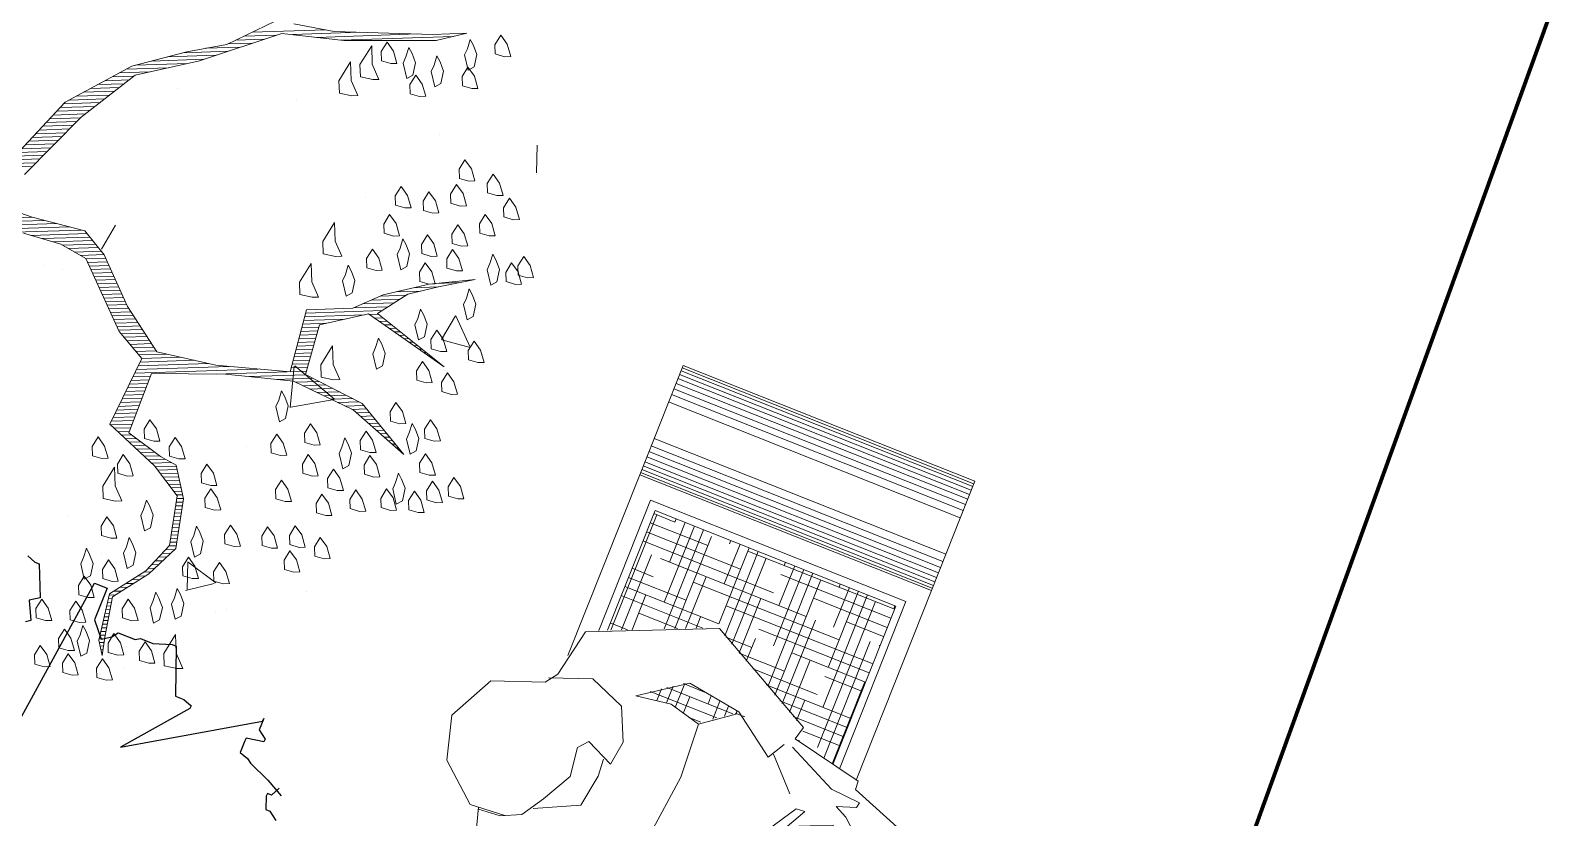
# Model space of a CAD drawing. Header units: millimetres. Extents: x 111 to 1506, y 14 to 566.
# Drawn here: x 240.039 to 242.979, y 178.2 to 179.712 of the extents above; entities that cross this region are included whole.
import ezdxf

# ---------------------------------------------------------------- set-up
doc = ezdxf.new("R2010")
doc.units = ezdxf.units.MM
for name, color, linetype, lineweight in [('ARBOLES', 78, 'Continuous', 5), ('G', 254, 'Continuous', 5), ('mobiliario', 45, 'Continuous', 13), ('trazado', 253, 'Continuous', 5)]:
    doc.layers.add(name, color=color, linetype=linetype, lineweight=lineweight)
doc.layers.add('fer', color=8, linetype='Continuous')
pattern_1 = [(360, (2.309277, 33.903915), (0.05, 0.0125), [0.2, -0.1]), (90, (2.309277, 33.903915), (-0.0125, -0.05), [0.2, -0.1])]

# ---------------------------------------------------------------- blocks, each defined once
blk = doc.blocks.new('persona 2')
at = {"layer": 'mobiliario', "color": 32, "lineweight": 9}
for p, q in [((768302.5569, 8993267.3259), (768302.6311, 8993267.3463)), ((768302.6311, 8993267.3463), (768302.7096, 8993267.3066)), ((768302.5011, 8993267.2614), (768302.5569, 8993267.3259)), ((768302.7096, 8993267.3066), (768302.7416, 8993267.2198)), ((768302.4385, 8993267.2281), (768302.5022, 8993267.2463)), ((768302.502, 8993267.207), (768302.4992, 8993267.2455)), ((768302.5056, 8993267.1996), (768302.5011, 8993267.2614)), ((768302.407, 8993267.182), (768302.4385, 8993267.2281)), ((768302.7416, 8993267.2198), (768302.7623, 8993267.2046)), ((768302.7508, 8993267.2174), (768302.7771, 8993267.1467)), ((768302.5181, 8993267.1734), (768302.502, 8993267.207)), ((768302.7623, 8993267.2046), (768302.8467, 8993267.188)), ((768302.8467, 8993267.188), (768302.9361, 8993266.9783)), ((768302.3905, 8993267.0977), (768302.407, 8993267.182)), ((768302.5562, 8993267.1489), (768302.5181, 8993267.1734)), ((768302.5342, 8993267.1595), (768302.5698, 8993267.0864)), ((768302.6081, 8993267.1209), (768302.5562, 8993267.1489)), ((768302.7771, 8993267.1467), (768302.7514, 8993267.0844)), ((768302.659, 8993267.1276), (768302.6081, 8993267.1209)), ((768302.653, 8993267.0652), (768302.6752, 8993267.1137)), ((768302.6752, 8993267.1137), (768302.659, 8993267.1276)), ((768302.4121, 8993267.0086), (768302.3905, 8993267.0977)), ((768302.4692, 8993267.0973), (768302.5002, 8993267.0648)), ((768302.5698, 8993267.0864), (768302.6264, 8993267.0769)), ((768302.7514, 8993267.0844), (768302.6958, 8993267.0592)), ((768302.5002, 8993267.0648), (768302.4459, 8993267.0639)), ((768302.4459, 8993267.0639), (768302.507, 8993267.0336)), ((768302.6264, 8993267.0769), (768302.6565, 8993267.0791)), ((768302.6958, 8993267.0592), (768302.653, 8993267.0652)), ((768302.7858, 8993267.0068), (768302.7768, 8993267.0681)), ((768302.7768, 8993267.0681), (768302.8308, 8993266.9904)), ((768302.507, 8993267.0336), (768302.5424, 8993266.9212)), ((768302.3958, 8993266.9832), (768302.4121, 8993267.0086)), ((768302.7716, 8993266.9514), (768302.7858, 8993267.0068)), ((768302.3996, 8993266.8051), (768302.3958, 8993266.9832)), ((768302.4957, 8993266.8151), (768302.4224, 8993266.9912)), ((768302.8308, 8993266.9904), (768302.8165, 8993266.8956)), ((768302.9361, 8993266.9783), (768302.8322, 8993266.7834)), ((768302.5333, 8993266.9629), (768302.6767, 8993266.946)), ((768302.6767, 8993266.946), (768302.7716, 8993266.9514)), ((768302.7716, 8993266.9514), (768302.8119, 8993266.8968)), ((768302.5424, 8993266.9212), (768302.5964, 8993266.8238)), ((768302.8165, 8993266.8956), (768302.763, 8993266.8207)), ((768302.5964, 8993266.8238), (768302.5801, 8993266.8181)), ((768302.763, 8993266.8207), (768302.793, 8993266.8032)), ((768302.4446, 8993266.7887), (768302.3996, 8993266.8051)), ((768302.5465, 8993266.8021), (768302.4957, 8993266.8151)), ((768302.6017, 8993266.729), (768302.5465, 8993266.8021)), ((768302.5801, 8993266.8181), (768302.699, 8993266.7436)), ((768302.771, 8993266.8138), (768302.7187, 8993266.7631)), ((768302.4961, 8993266.6624), (768302.4446, 8993266.7887)), ((768302.4585, 8993266.7852), (768302.5464, 8993266.7825)), ((768302.752, 8993266.7005), (768302.7941, 8993266.7882)), ((768302.8091, 8993266.7893), (768302.7819, 8993266.6634)), ((768302.8322, 8993266.7834), (768302.8091, 8993266.7893)), ((768302.7001, 8993266.7285), (768302.6654, 8993266.7472)), ((768302.6654, 8993266.7472), (768302.6964, 8993266.6754)), ((768302.699, 8993266.7436), (768302.7001, 8993266.7285)), ((768302.679, 8993266.665), (768302.6017, 8993266.729)), ((768302.6374, 8993266.6953), (768302.6252, 8993266.5508)), ((768302.7483, 8993266.6474), (768302.752, 8993266.7005)), ((768302.6964, 8993266.6754), (768302.679, 8993266.665)), ((768302.7171, 8993266.6602), (768302.7276, 8993266.6821)), ((768302.7276, 8993266.6821), (768302.7391, 8993266.6497)), ((768302.5247, 8993266.5814), (768302.4961, 8993266.6624)), ((768302.6407, 8993266.6502), (768302.6627, 8993266.6397)), ((768302.6627, 8993266.6397), (768302.6962, 8993266.636)), ((768302.6962, 8993266.636), (768302.7171, 8993266.6602)), ((768302.7669, 8993266.6623), (768302.72, 8993266.5365)), ((768302.7391, 8993266.6497), (768302.7483, 8993266.6474)), ((768302.7819, 8993266.6634), (768302.7669, 8993266.6623)), ((768302.5173, 8993266.475), (768302.5247, 8993266.5814)), ((768302.6252, 8993266.5508), (768302.6119, 8993266.3869)), ((768302.72, 8993266.5365), (768302.677, 8993266.4835)), ((768302.677, 8993266.4835), (768302.6235, 8993266.4086)), ((768302.5252, 8993266.4287), (768302.5173, 8993266.475)), ((768302.4619, 8993266.4167), (768302.4917, 8993266.4324)), ((768302.4917, 8993266.4324), (768302.5252, 8993266.4287)), ((768302.4695, 8993266.3839), (768302.4619, 8993266.4167)), ((768302.5124, 8993266.4172), (768302.4995, 8993266.3664)), ((768302.5252, 8993266.4287), (768302.5455, 8993266.3153)), ((768302.6235, 8993266.4086), (768302.6129, 8993266.3867)), ((768302.4646, 8993266.3261), (768302.4695, 8993266.3839)), ((768302.6129, 8993266.3867), (768302.616, 8993266.3023)), ((768302.4995, 8993266.3664), (768302.5107, 8993266.2947)), ((768302.4919, 8993266.2355), (768302.4646, 8993266.3261)), ((768302.5455, 8993266.3153), (768302.5188, 8993266.2877)), ((768302.5499, 8993266.2552), (768302.5455, 8993266.3153)), ((768302.616, 8993266.3023), (768302.6275, 8993266.2698)), ((768302.5188, 8993266.2877), (768302.514, 8993266.2496)), ((768302.514, 8993266.2496), (768302.4919, 8993266.2355)), ((768302.559, 8993266.2135), (768302.5499, 8993266.2552)), ((768302.6145, 8993266.219), (768302.6321, 8993266.2687)), ((768302.6275, 8993266.2698), (768302.6368, 8993266.244)), ((768302.6368, 8993266.244), (768302.6411, 8993266.2073)), ((768302.5516, 8993266.1698), (768302.559, 8993266.2135)), ((768302.567, 8993266.2065), (768302.582, 8993266.188)), ((768302.6411, 8993266.2073), (768302.5956, 8993266.1254)), ((768302.597, 8993266.189), (768302.6145, 8993266.219)), ((768302.582, 8993266.188), (768302.597, 8993266.189)), ((768302.5574, 8993266.1303), (768302.5516, 8993266.1698)), ((768302.5956, 8993266.1254), (768302.5574, 8993266.1303))]:
    blk.add_line(p, q, dxfattribs=at)
blk = doc.blocks.new('bloque1')
at = {"layer": 'mobiliario'}
h = blk.add_hatch(dxfattribs=at)
h.set_pattern_fill('HOUND', color=250, scale=0.2, style=0)
h.set_pattern_definition(pattern_1)
h.paths.add_polyline_path([(257.0489, 18.2496), (257.0611, 18.2686), (257.0449, 18.3354), (257.0527, 18.3753), (256.878, 18.3753), (256.878, 18.0453), (257.1093, 18.0453), (257.0855, 18.1037), (257.0517, 18.116)])
h.paths.add_polyline_path([(257.5635, 18.3753), (257.399, 18.3753), (257.4541, 18.2459), (257.3762, 18.0997), (257.3589, 18.1041), (257.3462, 18.0453), (257.5635, 18.0453)])
h = blk.add_hatch(dxfattribs=at)
h.set_pattern_fill('HOUND', color=250, scale=0.2, style=0)
h.set_pattern_definition(pattern_1)
h.paths.add_polyline_path([(257.3752, 18.2549), (257.3346, 18.3132), (257.3414, 18.2672), (257.3308, 18.2257), (257.361, 18.1848), (257.361, 18.179), (257.3644, 18.1839)])
at = {"layer": 'mobiliario', "color": 250}
for p, q in [((257.5985, 18.4103), (257.3507, 18.4103)), ((257.5985, 18.0103), (257.5985, 18.4103)), ((257.5985, 18.4103), (257.7485, 18.4103)), ((257.5985, 18.0103), (257.5985, 18.4103)), ((257.6018, 18.4103), (257.6018, 18.0103)), ((257.6056, 18.4103), (257.6056, 18.0103)), ((257.6107, 18.4103), (257.6107, 18.0103)), ((257.6165, 18.4103), (257.6165, 18.0103)), ((257.623, 18.4103), (257.623, 18.0103)), ((257.6304, 18.4103), (257.6304, 18.0103)), ((257.6384, 18.4103), (257.6384, 18.0103)), ((257.6485, 18.0103), (257.6485, 18.4103)), ((257.6985, 18.0103), (257.6985, 18.4103)), ((257.7085, 18.4103), (257.7085, 18.0103)), ((257.7166, 18.4103), (257.7166, 18.0103)), ((257.724, 18.4103), (257.724, 18.0103)), ((257.7305, 18.4103), (257.7305, 18.0103)), ((257.7363, 18.4103), (257.7363, 18.0103)), ((257.7413, 18.4103), (257.7413, 18.0103)), ((257.7452, 18.4103), (257.7452, 18.0103)), ((257.7485, 18.0103), (257.7485, 18.4103)), ((257.5735, 18.3853), (257.3947, 18.3853)), ((257.5735, 18.0353), (257.5735, 18.3853)), ((257.5635, 18.3753), (257.399, 18.3753)), ((257.5635, 18.0453), (257.5635, 18.3753)), ((257.344, 18.0353), (257.5735, 18.0353)), ((257.3462, 18.0453), (257.5635, 18.0453)), ((257.3386, 18.0103), (257.5985, 18.0103)), ((257.5985, 18.0103), (257.7485, 18.0103))]:
    blk.add_line(p, q, dxfattribs=at)
at = {"layer": 'trazado'}
blk.add_line((257.361, 18.1848), (257.361, 18.1717), dxfattribs=at)
at = {"layer": 'mobiliario', "xscale": 0.75, "yscale": 0.75, "zscale": 0.75}
blk.add_blockref('persona 2', (-575969.748, -6744931.9903), dxfattribs=at)
blk = doc.blocks.new('A$C772F565F')
at = {"layer": 'mobiliario', "lineweight": 13, "xscale": 1.506646428533565, "yscale": 1.506646428533565, "zscale": 1.506646428533565}
blk.add_blockref('bloque1', (-385.6239, -26.38), dxfattribs=at)
blk = doc.blocks.new('*X16')
at = {"color": 0}
for p, q in [((18.4668, 16.94), (18.5567, 16.94)), ((18.4896, 16.95), (18.6918, 16.95)), ((18.6009, 16.94), (18.7864, 16.94)), ((18.2995, 16.9), (18.4217, 16.9)), ((18.3608, 16.91), (18.4555, 16.91)), ((18.4211, 16.92), (18.4892, 16.92)), ((18.4439, 16.93), (18.523, 16.93)), ((18.6675, 16.93), (18.9464, 16.93)), ((18.7342, 16.92), (19.0449, 16.92)), ((18.1392, 16.86), (18.2561, 16.86)), ((18.1645, 16.87), (18.3086, 16.87)), ((18.2095, 16.88), (18.3542, 16.88)), ((18.2545, 16.89), (18.388, 16.89)), ((18.0592, 16.82), (18.1324, 16.82)), ((18.0792, 16.83), (18.1463, 16.83)), ((18.0992, 16.84), (18.1601, 16.84)), ((18.1192, 16.85), (18.2036, 16.85)), ((17.9792, 16.78), (18.0771, 16.78)), ((17.9992, 16.79), (18.0909, 16.79)), ((18.0192, 16.8), (18.1047, 16.8)), ((18.0392, 16.81), (18.1186, 16.81)), ((17.9235, 16.73), (18.0084, 16.73)), ((17.9335, 16.74), (18.0217, 16.74)), ((17.9435, 16.75), (18.0355, 16.75)), ((17.9535, 16.76), (18.0494, 16.76)), ((17.9635, 16.77), (18.0632, 16.77)), ((17.8835, 16.69), (17.9662, 16.69)), ((17.8935, 16.7), (17.9768, 16.7)), ((17.9035, 16.71), (17.9873, 16.71)), ((17.9135, 16.72), (17.9979, 16.72)), ((17.8435, 16.65), (17.924, 16.65)), ((17.8535, 16.66), (17.9345, 16.66)), ((17.8635, 16.67), (17.9451, 16.67)), ((17.8735, 16.68), (17.9556, 16.68)), ((17.7031, 16.62), (17.8923, 16.62)), ((17.7034, 16.61), (17.8818, 16.61)), ((17.8235, 16.63), (17.9029, 16.63)), ((17.8335, 16.64), (17.9134, 16.64)), ((17.7037, 16.6), (17.8712, 16.6)), ((17.6839, 16.44), (17.9326, 16.44)), ((17.6855, 16.45), (17.8986, 16.45)), ((17.687, 16.46), (17.8649, 16.46)), ((17.6822, 16.43), (17.9666, 16.43)), ((17.8145, 16.42), (18.0006, 16.42)), ((17.8617, 16.41), (18.0157, 16.41)), ((17.8916, 16.4), (18.0232, 16.4)), ((17.9216, 16.39), (18.0307, 16.39)), ((17.9473, 16.38), (18.0382, 16.38)), ((17.9633, 16.37), (18.0457, 16.37)), ((17.9793, 16.36), (18.0532, 16.36)), ((17.9953, 16.35), (18.0607, 16.35)), ((18.0106, 16.34), (18.0651, 16.34)), ((18.0147, 16.33), (18.0692, 16.33)), ((18.0189, 16.32), (18.0733, 16.32)), ((18.0231, 16.31), (18.0774, 16.31)), ((18.0272, 16.3), (18.0816, 16.3)), ((18.0314, 16.29), (18.0857, 16.29)), ((18.0356, 16.28), (18.0898, 16.28)), ((18.0397, 16.27), (18.0939, 16.27)), ((18.0439, 16.26), (18.098, 16.26)), ((18.0481, 16.25), (18.1021, 16.25)), ((18.0522, 16.24), (18.1063, 16.24)), ((18.0564, 16.23), (18.1104, 16.23)), ((18.9115, 16.23), (18.9795, 16.23)), ((18.9759, 16.24), (19.0395, 16.24)), ((18.0606, 16.22), (18.1145, 16.22)), ((18.0647, 16.21), (18.1186, 16.21)), ((18.0689, 16.2), (18.1236, 16.2)), ((18.0731, 16.19), (18.1296, 16.19)), ((18.0772, 16.18), (18.1356, 16.18)), ((18.7441, 16.18), (18.8396, 16.18)), ((18.7691, 16.19), (18.8563, 16.19)), ((18.7941, 16.2), (18.873, 16.2)), ((18.8191, 16.21), (18.8896, 16.21)), ((18.8615, 16.22), (18.9295, 16.22)), ((18.0814, 16.17), (18.1416, 16.17)), ((18.0856, 16.16), (18.1476, 16.16)), ((18.0897, 16.15), (18.1536, 16.15)), ((18.0939, 16.14), (18.1596, 16.14)), ((18.6024, 16.14), (18.6667, 16.14)), ((18.6054, 16.15), (18.7201, 16.15)), ((18.6084, 16.16), (18.7734, 16.16)), ((18.6114, 16.17), (18.823, 16.17)), ((18.7869, 16.16), (18.812, 16.16)), ((18.8002, 16.15), (18.8237, 16.15)), ((18.8135, 16.14), (18.8354, 16.14)), ((18.1004, 16.13), (18.1656, 16.13)), ((18.1082, 16.12), (18.1716, 16.12)), ((18.116, 16.11), (18.1776, 16.11)), ((18.1237, 16.1), (18.1836, 16.1)), ((18.5904, 16.1), (18.6367, 16.1)), ((18.5934, 16.11), (18.6398, 16.11)), ((18.5964, 16.12), (18.6429, 16.12)), ((18.5994, 16.13), (18.6461, 16.13)), ((18.8269, 16.13), (18.847, 16.13)), ((18.8402, 16.12), (18.8587, 16.12)), ((18.8535, 16.11), (18.8704, 16.11)), ((18.8669, 16.1), (18.882, 16.1)), ((18.1315, 16.09), (18.1896, 16.09)), ((18.1393, 16.08), (18.1956, 16.08)), ((18.1471, 16.07), (18.2239, 16.07)), ((18.1549, 16.06), (18.2619, 16.06)), ((18.5784, 16.06), (18.6242, 16.06)), ((18.5814, 16.07), (18.6273, 16.07)), ((18.5844, 16.08), (18.6304, 16.08)), ((18.5874, 16.09), (18.6336, 16.09)), ((18.8802, 16.09), (18.8937, 16.09)), ((18.8935, 16.08), (18.9054, 16.08)), ((18.9069, 16.07), (18.917, 16.07)), ((18.9202, 16.06), (18.9287, 16.06)), ((18.1339, 16.02), (18.4746, 16.02)), ((18.1392, 16.03), (18.3946, 16.03)), ((18.1444, 16.04), (18.3379, 16.04)), ((18.1497, 16.05), (18.2999, 16.05)), ((18.5664, 16.02), (18.6117, 16.02)), ((18.5694, 16.03), (18.6148, 16.03)), ((18.5724, 16.04), (18.6179, 16.04)), ((18.5754, 16.05), (18.6211, 16.05)), ((18.9335, 16.05), (18.9404, 16.05)), ((18.9469, 16.04), (18.952, 16.04)), ((18.9602, 16.03), (18.9637, 16.03)), ((18.9735, 16.02), (18.9754, 16.02)), ((18.1077, 15.97), (18.1604, 15.97)), ((18.113, 15.98), (18.1646, 15.98)), ((18.1182, 15.99), (18.1688, 15.99)), ((18.1235, 16), (18.173, 16)), ((18.1287, 16.01), (18.1773, 16.01)), ((18.3591, 16.01), (18.5546, 16.01)), ((18.4501, 16), (18.6064, 16)), ((18.5234, 15.99), (18.6244, 15.99)), ((18.5634, 16.01), (18.6086, 16.01)), ((18.5781, 15.98), (18.6424, 15.98)), ((18.5971, 15.97), (18.6604, 15.97)), ((18.9869, 16.01), (18.987, 16.01)), ((18.0868, 15.93), (18.1436, 15.93)), ((18.092, 15.94), (18.1478, 15.94)), ((18.0973, 15.95), (18.152, 15.95)), ((18.1025, 15.96), (18.1562, 15.96)), ((18.6161, 15.96), (18.6784, 15.96)), ((18.6351, 15.95), (18.6964, 15.95)), ((18.6541, 15.94), (18.7144, 15.94)), ((18.6731, 15.93), (18.7324, 15.93)), ((18.0658, 15.89), (18.1267, 15.89)), ((18.0711, 15.9), (18.1309, 15.9)), ((18.0763, 15.91), (18.1351, 15.91)), ((18.0816, 15.92), (18.1394, 15.92)), ((18.6921, 15.92), (18.7504, 15.92)), ((18.7111, 15.91), (18.7628, 15.91)), ((18.7301, 15.9), (18.7704, 15.9)), ((18.7421, 15.89), (18.7781, 15.89)), ((18.0627, 15.88), (18.1225, 15.88)), ((18.0727, 15.87), (18.1183, 15.87)), ((18.0827, 15.86), (18.1141, 15.86)), ((18.0927, 15.85), (18.1197, 15.85)), ((18.7528, 15.88), (18.7857, 15.88)), ((18.7634, 15.87), (18.7934, 15.87)), ((18.7741, 15.86), (18.801, 15.86)), ((18.7848, 15.85), (18.8087, 15.85)), ((18.1027, 15.84), (18.1322, 15.84)), ((18.1127, 15.83), (18.1447, 15.83)), ((18.1227, 15.82), (18.1572, 15.82)), ((18.1327, 15.81), (18.1697, 15.81)), ((18.1427, 15.8), (18.1822, 15.8)), ((18.7954, 15.84), (18.8163, 15.84)), ((18.8061, 15.83), (18.824, 15.83)), ((18.8168, 15.82), (18.8316, 15.82)), ((18.8274, 15.81), (18.8393, 15.81)), ((18.8381, 15.8), (18.8469, 15.8)), ((18.1527, 15.79), (18.1947, 15.79)), ((18.1627, 15.78), (18.2105, 15.78)), ((18.1727, 15.77), (18.2271, 15.77)), ((18.182, 15.76), (18.2403, 15.76)), ((18.8488, 15.79), (18.8545, 15.79)), ((18.8594, 15.78), (18.8622, 15.78)), ((18.189, 15.75), (18.2422, 15.75)), ((18.196, 15.74), (18.244, 15.74)), ((18.203, 15.73), (18.2458, 15.73)), ((18.21, 15.72), (18.2476, 15.72)), ((18.217, 15.71), (18.2494, 15.71)), ((18.224, 15.7), (18.2512, 15.7)), ((18.231, 15.69), (18.2531, 15.69)), ((18.238, 15.68), (18.2549, 15.68)), ((18.231, 15.63), (18.2497, 15.63)), ((18.2329, 15.64), (18.2515, 15.64)), ((18.2348, 15.65), (18.2534, 15.65)), ((18.2367, 15.66), (18.2553, 15.66)), ((18.2385, 15.67), (18.2567, 15.67)), ((18.2235, 15.59), (18.2422, 15.59)), ((18.2254, 15.6), (18.244, 15.6)), ((18.2273, 15.61), (18.2459, 15.61)), ((18.2292, 15.62), (18.2478, 15.62)), ((18.216, 15.55), (18.2347, 15.55)), ((18.2179, 15.56), (18.2365, 15.56)), ((18.2198, 15.57), (18.2384, 15.57)), ((18.2217, 15.58), (18.2403, 15.58)), ((18.1832, 15.51), (18.2059, 15.51)), ((18.1932, 15.52), (18.2171, 15.52)), ((18.2032, 15.53), (18.2284, 15.53)), ((18.2132, 15.54), (18.2328, 15.54)), ((18.1409, 15.47), (18.1609, 15.47)), ((18.1532, 15.48), (18.1721, 15.48)), ((18.1632, 15.49), (18.1834, 15.49)), ((18.1732, 15.5), (18.1946, 15.5)), ((18.0552, 15.42), (18.0783, 15.42)), ((18.0723, 15.43), (18.0954, 15.43)), ((18.0895, 15.44), (18.1126, 15.44)), ((18.1066, 15.45), (18.1297, 15.45)), ((18.1238, 15.46), (18.1468, 15.46)), ((18.0353, 15.38), (18.047, 15.38)), ((18.038, 15.39), (18.0493, 15.39)), ((18.0407, 15.4), (18.0516, 15.4)), ((18.0433, 15.41), (18.0611, 15.41)), ((18.0247, 15.34), (18.0378, 15.34)), ((18.0273, 15.35), (18.0401, 15.35)), ((18.03, 15.36), (18.0424, 15.36)), ((18.0327, 15.37), (18.0447, 15.37)), ((18.014, 15.3), (18.0286, 15.3)), ((18.0167, 15.31), (18.0309, 15.31)), ((18.0193, 15.32), (18.0332, 15.32)), ((18.022, 15.33), (18.0355, 15.33)), ((18.0113, 15.29), (18.0265, 15.29)), ((18.0115, 15.28), (18.0249, 15.28)), ((18.0135, 15.27), (18.0232, 15.27)), ((18.0155, 15.26), (18.0215, 15.26)), ((18.0175, 15.25), (18.0199, 15.25))]:
    blk.add_line(p, q, dxfattribs=at)
blk = doc.blocks.new('E1E')
at = {"layer": 'ARBOLES', "ltscale": 0.2}
for p, q in [((94.9941, 59.1844), (94.9941, 59.1844)), ((95.1485, 59.1133), (95.1485, 59.1133)), ((94.8241, 58.9714), (94.8241, 58.9714)), ((94.8455, 58.9854), (94.8455, 58.9854)), ((94.928, 58.9668), (94.8733, 58.9268)), ((94.948, 58.9033), (94.9254, 58.9629)), ((95.1411, 58.9598), (95.1411, 58.9598)), ((94.9473, 58.9039), (94.8701, 58.9236)), ((95.2463, 58.9074), (95.2463, 58.9074)), ((94.6676, 58.8635), (94.6676, 58.8635)), ((94.9236, 58.6057), (94.9236, 58.6057)), ((94.5138, 58.5333), (94.5138, 58.5333)), ((95.1355, 58.5085), (95.1355, 58.5085)), ((94.8624, 58.4826), (94.7765, 58.4282)), ((94.8909, 58.3921), (94.8631, 58.4837)), ((95.013, 58.4632), (95.013, 58.4632)), ((95.2104, 58.4729), (95.2104, 58.4729)), ((94.6865, 58.4581), (94.6865, 58.4581)), ((94.8895, 58.3905), (94.7758, 58.4277)), ((95.5121, 58.3932), (95.5121, 58.3932)), ((94.811, 58.3666), (94.811, 58.3666)), ((95.4709, 58.3857), (95.4709, 58.3857)), ((94.8922, 58.3418), (94.8922, 58.3418)), ((95.3957, 58.2452), (95.4049, 58.3083)), ((94.4865, 58.2246), (94.4865, 58.2246)), ((94.5882, 58.1432), (94.5302, 58.1979)), ((94.5977, 58.207), (94.5304, 58.1986)), ((94.5888, 58.1437), (94.598, 58.2068)), ((94.7363, 58.1935), (94.7363, 58.1935)), ((94.5867, 58.1273), (94.5867, 58.1273)), ((94.8833, 57.9689), (94.8833, 57.9689)), ((95.5753, 57.9605), (95.5753, 57.9605)), ((95.3825, 57.8989), (95.3825, 57.8989)), ((95.1169, 57.82), (95.1169, 57.82)), ((94.5376, 57.7708), (94.5376, 57.7708)), ((94.5622, 57.7074), (94.5397, 57.767)), ((94.7808, 57.7703), (94.7808, 57.7703)), ((94.9516, 57.6149), (94.9516, 57.6149))]:
    blk.add_line(p, q, dxfattribs=at)
for points in [[(95.5861, 58.3417), (95.4965, 58.333), (95.43, 58.3423), (95.2954, 58.4695), (95.2238, 58.5077), (95.2346, 58.6762), (95.103, 58.7267), (95.0285, 58.7715), (95.0017, 58.8842), (95.0305, 58.9594), (95.0883, 59.0397), (95.0709, 59.1488), (95.0499, 59.1785), (95.0608, 59.1365), (95.0789, 59.0433), (95.0211, 58.963), (94.9858, 58.8849), (95.0126, 58.7722), (95.0574, 58.7064), (95.0987, 58.7014), (95.1869, 58.6783), (95.1899, 58.5316), (95.0309, 58.4686), (94.8791, 58.4244), (94.7266, 58.4344), (94.579, 58.4856), (94.7128, 58.4127), (94.8589, 58.3998), (94.8727, 58.2812), (94.7773, 58.2154), (94.5691, 58.2629), (94.7578, 58.2067), (94.7101, 58.1387), (94.6509, 58.0967), (94.5786, 58.049), (94.6733, 58.0989), (94.7622, 58.1619), (94.8156, 58.2168), (94.9132, 58.2603), (94.8943, 58.4077), (95.0591, 58.4577), (95.1971, 58.4802), (95.2991, 58.4087), (95.3939, 58.3185), (95.4561, 58.2838), (95.5811, 58.3005), (95.6577, 58.3035)], [(95.6347, 58.2152), (95.5632, 58.0431), (95.4838, 57.9065), (95.3588, 57.8196), (95.2064, 57.6894), (95.0676, 57.651), (94.8696, 57.5706), (94.8103, 57.5286), (94.8819, 57.5605), (95.0958, 57.6402), (95.189, 57.6583)], [(95.231, 57.6692), (95.3147, 57.761), (95.3935, 57.8117), (95.499, 57.8898), (95.6102, 58.0251), (95.6715, 58.1849)]]:
    blk.add_lwpolyline(points, dxfattribs=at)
for points in [[(95.0975, 59.2464), (95.1199, 59.2486), (95.1286, 59.2291), (95.1243, 59.2038), (95.1026, 59.2175), (95.0845, 59.2407)], [(95.1648, 59.253), (95.1872, 59.2552), (95.1959, 59.2357), (95.1915, 59.2104), (95.1698, 59.2241), (95.1518, 59.2472)], [(95.0202, 59.2276), (95.0426, 59.2298), (95.0513, 59.2103), (95.047, 59.185), (95.0253, 59.1987), (95.0072, 59.2218)], [(95.1157, 59.1532), (95.1164, 59.1691), (95.0954, 59.1987), (95.0853, 59.1864), (95.0904, 59.1575), (95.1056, 59.1409), (95.1179, 59.1308)], [(95.1272, 59.1973), (95.1496, 59.1995), (95.1583, 59.18), (95.154, 59.1547), (95.1323, 59.1684), (95.1142, 59.1915)], [(94.8793, 59.1415), (94.9082, 59.1466), (94.9198, 59.1205), (94.9112, 59.0699), (94.8938, 59.109), (94.8663, 59.1357)], [(94.9436, 59.1545), (94.966, 59.1567), (94.9747, 59.1372), (94.9704, 59.1119), (94.9487, 59.1256), (94.9306, 59.1487)], [(95.0174, 59.164), (95.0398, 59.1662), (95.0485, 59.1467), (95.0441, 59.1213), (95.0224, 59.1351), (95.0044, 59.1582)], [(95.2017, 59.1525), (95.2241, 59.1547), (95.2328, 59.1352), (95.2285, 59.1099), (95.2068, 59.1236), (95.1887, 59.1468)], [(95.1273, 59.1272), (95.1497, 59.1294), (95.1584, 59.1099), (95.154, 59.0846), (95.1323, 59.0983), (95.1143, 59.1214)], [(94.9885, 59.0187), (94.9893, 59.0346), (94.9683, 59.0642), (94.9582, 59.0519), (94.9632, 59.023), (94.9784, 59.0064), (94.9907, 58.9963)], [(95.0167, 59.078), (95.0391, 59.0801), (95.0478, 59.0606), (95.0435, 59.0353), (95.0218, 59.049), (95.0037, 59.0722)], [(95.1309, 59.0665), (95.1533, 59.0687), (95.162, 59.0491), (95.1577, 59.0238), (95.136, 59.0376), (95.1179, 59.0607)], [(94.9459, 58.9919), (94.9466, 59.0078), (94.9256, 59.0374), (94.9155, 59.0251), (94.9206, 58.9962), (94.9358, 58.9796), (94.9481, 58.9695)], [(95.1751, 58.9848), (95.1758, 59.0007), (95.1548, 59.0303), (95.1447, 59.018), (95.1498, 58.9891), (95.165, 58.9725), (95.1773, 58.9624)], [(95.0934, 59.0108), (95.1158, 59.013), (95.1245, 58.9935), (95.1201, 58.9681), (95.0985, 58.9819), (95.0804, 59.005)], [(95.0927, 58.9248), (95.0934, 58.9407), (95.0724, 58.9703), (95.0623, 58.958), (95.0674, 58.9291), (95.0826, 58.9125), (95.0949, 58.9023)], [(94.8534, 58.9195), (94.8758, 58.9217), (94.8845, 58.9022), (94.8802, 58.8769), (94.8585, 58.8906), (94.8404, 58.9137)], [(94.9243, 58.9355), (94.9467, 58.9377), (94.9554, 58.9182), (94.951, 58.8928), (94.9294, 58.9066), (94.9113, 58.9297)], [(95.1339, 58.9197), (95.1563, 58.9219), (95.165, 58.9024), (95.1607, 58.8771), (95.139, 58.8908), (95.1209, 58.9139)], [(94.9583, 58.8415), (94.959, 58.8574), (94.938, 58.8871), (94.9279, 58.8748), (94.933, 58.8458), (94.9482, 58.8292), (94.9605, 58.8191)], [(95.0884, 58.8293), (95.0892, 58.8452), (95.0682, 58.8749), (95.0581, 58.8626), (95.0631, 58.8336), (95.0783, 58.817), (95.0906, 58.8069)], [(94.7125, 58.8334), (94.7349, 58.8356), (94.7436, 58.8161), (94.7393, 58.7908), (94.7176, 58.8045), (94.6995, 58.8276)], [(94.8622, 58.8299), (94.8846, 58.8321), (94.8933, 58.8126), (94.889, 58.7873), (94.8673, 58.801), (94.8492, 58.8241)], [(95.1557, 58.8359), (95.1846, 58.841), (95.1962, 58.8149), (95.1875, 58.7643), (95.1701, 58.8034), (95.1427, 58.8301)], [(94.6591, 58.7784), (94.6815, 58.7806), (94.6902, 58.7611), (94.6859, 58.7358), (94.6642, 58.7495), (94.6461, 58.7726)], [(94.7812, 58.8016), (94.8036, 58.8038), (94.8123, 58.7843), (94.808, 58.759), (94.7863, 58.7727), (94.7682, 58.7959)], [(94.7227, 58.7756), (94.7451, 58.7778), (94.7538, 58.7583), (94.7495, 58.7329), (94.7278, 58.7467), (94.7097, 58.7698)], [(94.936, 58.7692), (94.9584, 58.7714), (94.9671, 58.7519), (94.9627, 58.7266), (94.941, 58.7403), (94.9229, 58.7634)], [(95.1528, 58.7723), (95.1752, 58.7744), (95.1839, 58.7549), (95.1796, 58.7296), (95.1579, 58.7434), (95.1398, 58.7665)], [(95.2222, 58.7564), (95.2446, 58.7586), (95.2533, 58.7391), (95.249, 58.7138), (95.2273, 58.7275), (95.2092, 58.7506)], [(94.9656, 58.7201), (94.988, 58.7223), (94.9967, 58.7028), (94.9924, 58.6775), (94.9707, 58.6912), (94.9526, 58.7143)], [(94.6931, 58.6845), (94.7155, 58.6867), (94.7242, 58.6671), (94.7199, 58.6418), (94.6982, 58.6556), (94.6801, 58.6787)], [(94.7922, 58.6896), (94.8146, 58.6918), (94.8233, 58.6723), (94.8189, 58.647), (94.7972, 58.6607), (94.7791, 58.6838)], [(95.0567, 58.6905), (95.0791, 58.6927), (95.0878, 58.6732), (95.0835, 58.6479), (95.0618, 58.6616), (95.0437, 58.6847)], [(95.1261, 58.6747), (95.1485, 58.6768), (95.1572, 58.6573), (95.1529, 58.632), (95.1312, 58.6457), (95.1131, 58.6689)], [(94.6245, 58.6461), (94.6469, 58.6483), (94.6556, 58.6288), (94.6513, 58.6035), (94.6296, 58.6172), (94.6115, 58.6403)], [(94.5594, 58.6172), (94.5818, 58.6193), (94.5905, 58.5998), (94.5862, 58.5745), (94.5645, 58.5882), (94.5464, 58.6114)], [(94.6903, 58.6209), (94.7127, 58.623), (94.7214, 58.6035), (94.7171, 58.5782), (94.6954, 58.5919), (94.6773, 58.6151)], [(94.7568, 58.6115), (94.7792, 58.6137), (94.7879, 58.5942), (94.7836, 58.5689), (94.7619, 58.5826), (94.7438, 58.6057)], [(94.498, 58.5976), (94.5204, 58.5998), (94.5291, 58.5803), (94.5248, 58.555), (94.5031, 58.5687), (94.485, 58.5918)], [(94.5725, 58.5528), (94.5732, 58.5687), (94.5522, 58.5984), (94.5421, 58.5861), (94.5472, 58.5571), (94.5624, 58.5405), (94.5747, 58.5304)], [(94.7178, 58.524), (94.7185, 58.5399), (94.6975, 58.5695), (94.6874, 58.5572), (94.6925, 58.5283), (94.7077, 58.5117), (94.72, 58.5016)], [(94.8421, 58.5949), (94.8645, 58.5971), (94.8732, 58.5776), (94.8689, 58.5523), (94.8472, 58.566), (94.8291, 58.5891)], [(94.425, 58.5339), (94.4474, 58.5361), (94.4561, 58.5166), (94.4518, 58.4913), (94.4301, 58.505), (94.412, 58.5281)], [(94.4677, 58.5607), (94.4901, 58.5629), (94.4988, 58.5434), (94.4944, 58.5181), (94.4728, 58.5318), (94.4547, 58.5549)], [(94.6238, 58.5601), (94.6462, 58.5623), (94.6549, 58.5428), (94.6506, 58.5175), (94.6289, 58.5312), (94.6108, 58.5543)], [(94.7792, 58.5436), (94.8017, 58.5458), (94.8103, 58.5262), (94.806, 58.5009), (94.7843, 58.5147), (94.7662, 58.5378)], [(94.5067, 58.508), (94.5292, 58.5101), (94.5378, 58.4906), (94.5335, 58.4653), (94.5118, 58.479), (94.4937, 58.5022)], [(94.6535, 58.511), (94.6759, 58.5131), (94.6846, 58.4936), (94.6803, 58.4683), (94.6586, 58.482), (94.6405, 58.5052)], [(94.8942, 58.4779), (94.8949, 58.4938), (94.874, 58.5234), (94.8638, 58.5111), (94.8689, 58.4822), (94.8841, 58.4656), (94.8964, 58.4555)], [(94.5863, 58.4343), (94.587, 58.4502), (94.566, 58.4798), (94.5559, 58.4675), (94.561, 58.4386), (94.5762, 58.422), (94.5885, 58.4119)], [(94.5256, 58.4306), (94.548, 58.4328), (94.5567, 58.4133), (94.5524, 58.388), (94.5307, 58.4017), (94.5126, 58.4248)], [(94.6145, 58.4235), (94.6369, 58.4256), (94.6456, 58.4061), (94.6413, 58.3808), (94.6196, 58.3945), (94.6015, 58.4177)], [(94.7945, 58.3867), (94.8235, 58.3918), (94.835, 58.3658), (94.8264, 58.3152), (94.809, 58.3542), (94.7815, 58.3809)], [(94.7324, 58.2811), (94.7332, 58.297), (94.7122, 58.3267), (94.7021, 58.3144), (94.7071, 58.2854), (94.7223, 58.2688), (94.7346, 58.2587)], [(94.53, 58.3157), (94.5524, 58.3179), (94.5611, 58.2984), (94.5568, 58.2731), (94.5351, 58.2868), (94.517, 58.3099)], [(94.5936, 58.3128), (94.616, 58.315), (94.6247, 58.2955), (94.6204, 58.2702), (94.5987, 58.2839), (94.5806, 58.307)], [(94.5004, 58.2246), (94.5228, 58.2268), (94.5315, 58.2072), (94.5272, 58.1819), (94.5055, 58.1957), (94.4874, 58.2188)], [(94.5901, 58.2333), (94.6125, 58.2355), (94.6212, 58.216), (94.6168, 58.1907), (94.5952, 58.2044), (94.5771, 58.2275)], [(94.6675, 58.182), (94.6682, 58.1979), (94.6472, 58.2276), (94.6371, 58.2153), (94.6422, 58.1864), (94.6573, 58.1697), (94.6696, 58.1596)], [(94.9118, 58.2285), (94.9407, 58.2336), (94.9523, 58.2075), (94.9436, 58.1569), (94.9262, 58.196), (94.8988, 58.2227)], [(94.8605, 58.1511), (94.8612, 58.167), (94.8402, 58.1966), (94.8301, 58.1843), (94.8352, 58.1554), (94.8504, 58.1388), (94.8627, 58.1287)], [(94.5808, 58.0967), (94.5815, 58.1126), (94.5605, 58.1422), (94.5504, 58.1299), (94.5555, 58.101), (94.5707, 58.0844), (94.583, 58.0743)], [(94.7983, 58.1156), (94.8208, 58.1178), (94.8294, 58.0983), (94.8251, 58.073), (94.8034, 58.0867), (94.7853, 58.1098)], [(94.8974, 58.1208), (94.9263, 58.1258), (94.9379, 58.0998), (94.9292, 58.0492), (94.9119, 58.0882), (94.8844, 58.115)], [(94.6733, 58.0989), (94.6957, 58.1011), (94.7044, 58.0816), (94.7001, 58.0563), (94.6784, 58.07), (94.6603, 58.0931)], [(94.7666, 58.0469), (94.7673, 58.0628), (94.7463, 58.0925), (94.7362, 58.0802), (94.7413, 58.0512), (94.7565, 58.0346), (94.7688, 58.0245)], [(94.5606, 58.002), (94.5613, 58.0179), (94.5403, 58.0475), (94.5302, 58.0352), (94.5353, 58.0063), (94.5505, 57.9897), (94.5628, 57.9796)], [(94.6263, 58.0468), (94.6488, 58.049), (94.6574, 58.0295), (94.6531, 58.0042), (94.6314, 58.0179), (94.6133, 58.041)], [(94.6929, 58.0375), (94.7153, 58.0397), (94.724, 58.0202), (94.7196, 57.9948), (94.6979, 58.0086), (94.6799, 58.0317)], [(94.4681, 57.9997), (94.4905, 58.0019), (94.4992, 57.9824), (94.4948, 57.9571), (94.4732, 57.9708), (94.4551, 57.9939)], [(94.4883, 58.0243), (94.5107, 58.0265), (94.5194, 58.007), (94.5151, 57.9817), (94.4934, 57.9954), (94.4753, 58.0185)], [(94.7912, 58.0267), (94.8136, 58.0289), (94.8223, 58.0094), (94.818, 57.9841), (94.7963, 57.9978), (94.7782, 58.0209)], [(94.6365, 57.989), (94.6589, 57.9912), (94.6676, 57.9717), (94.6633, 57.9464), (94.6416, 57.9601), (94.6235, 57.9832)], [(94.5867, 57.9434), (94.6091, 57.9456), (94.6178, 57.9261), (94.6134, 57.9008), (94.5917, 57.9145), (94.5737, 57.9376)], [(94.7269, 57.9435), (94.7493, 57.9457), (94.758, 57.9262), (94.7537, 57.9009), (94.732, 57.9146), (94.7139, 57.9377)], [(94.7912, 57.9566), (94.8136, 57.9588), (94.8223, 57.9393), (94.818, 57.914), (94.7963, 57.9277), (94.7782, 57.9508)], [(94.6742, 57.9045), (94.6966, 57.9066), (94.7053, 57.8871), (94.7009, 57.8618), (94.6792, 57.8755), (94.6612, 57.8987)], [(94.5491, 57.8877), (94.5715, 57.8899), (94.5802, 57.8704), (94.5759, 57.8451), (94.5542, 57.8588), (94.5361, 57.8819)], [(94.6048, 57.8502), (94.6272, 57.8524), (94.6359, 57.8329), (94.6316, 57.8076), (94.6099, 57.8213), (94.5918, 57.8444)], [(94.6778, 57.8437), (94.7002, 57.8459), (94.7089, 57.8264), (94.7046, 57.8011), (94.6829, 57.8148), (94.6648, 57.8379)], [(95.0025, 57.7623), (95.0314, 57.7674), (95.0429, 57.7413), (95.0343, 57.6907), (95.0169, 57.7298), (94.9894, 57.7565)], [(94.8565, 57.7051), (94.8789, 57.7072), (94.8876, 57.6877), (94.8832, 57.6624), (94.8616, 57.6761), (94.8435, 57.6993)], [(94.9714, 57.7095), (95.0003, 57.7146), (95.0119, 57.6885), (95.0033, 57.6379), (94.9859, 57.677), (94.9584, 57.7037)], [(94.8529, 57.6255), (94.8536, 57.6414), (94.8326, 57.6711), (94.8225, 57.6588), (94.8276, 57.6299), (94.8428, 57.6132), (94.8551, 57.6031)], [(94.9201, 57.6321), (94.9208, 57.648), (94.8999, 57.6776), (94.8898, 57.6653), (94.8948, 57.6364), (94.91, 57.6198), (94.9223, 57.6097)], [(94.9469, 57.6596), (94.9693, 57.6618), (94.978, 57.6423), (94.9736, 57.6169), (94.9519, 57.6307), (94.9339, 57.6538)], [(94.7517, 57.6428), (94.7741, 57.645), (94.7828, 57.6255), (94.7785, 57.6002), (94.7568, 57.6139), (94.7387, 57.637)], [(94.7959, 57.5612), (94.7966, 57.5771), (94.7756, 57.6067), (94.7655, 57.5944), (94.7705, 57.5655), (94.7857, 57.5489), (94.798, 57.5388)], [(94.7091, 57.5459), (94.7315, 57.5481), (94.7402, 57.5286), (94.7359, 57.5033), (94.7142, 57.517), (94.6961, 57.5401)]]:
    blk.add_lwpolyline(points, close=True, dxfattribs=at)
at = {"layer": 'ARBOLES', "ltscale": 0.2, "xscale": 0.8372139817761642, "yscale": 0.8372139817761642, "zscale": 0.8372139817761642, "rotation": 204.0028523145856}
blk.add_blockref('*X16', (103.6395, 76.9735), dxfattribs=at)
blk = doc.blocks.new('tr')
at = {"layer": 'fer', "color": 97}
for p, q in [((1378.0745, 206.4314), (1378.0923, 206.4661)), ((1378.0745, 206.4314), (1378.0923, 206.4661)), ((1378.0804, 206.4574), (1378.0983, 206.4488)), ((1378.0804, 206.4574), (1378.0983, 206.4488)), ((1378.128, 206.4574), (1378.1399, 206.4748)), ((1378.128, 206.4574), (1378.1399, 206.4748)), ((1378.128, 206.4574), (1378.128, 206.4574)), ((1378.128, 206.4574), (1378.128, 206.4574)), ((1378.128, 206.4574), (1378.128, 206.4574)), ((1378.128, 206.4488), (1378.128, 206.4574)), ((1378.128, 206.4574), (1378.128, 206.4574)), ((1378.128, 206.4574), (1378.128, 206.4574)), ((1378.128, 206.4574), (1378.128, 206.4574)), ((1378.128, 206.4488), (1378.128, 206.4574)), ((1378.0566, 206.3881), (1378.0745, 206.4314)), ((1378.0566, 206.3881), (1378.0745, 206.4314)), ((1378.0983, 206.4488), (1378.0983, 206.4401)), ((1378.0983, 206.4488), (1378.0983, 206.4488)), ((1378.0983, 206.4488), (1378.0983, 206.4401)), ((1378.0983, 206.4488), (1378.0983, 206.4488)), ((1378.0983, 206.4401), (1378.1042, 206.4401)), ((1378.0983, 206.4401), (1378.0983, 206.4401)), ((1378.0983, 206.4401), (1378.1042, 206.4401)), ((1378.0983, 206.4401), (1378.0983, 206.4401)), ((1378.1042, 206.4401), (1378.128, 206.4488)), ((1378.1042, 206.4401), (1378.128, 206.4488)), ((1377.9912, 206.3794), (1378.0031, 206.3968)), ((1377.9912, 206.3794), (1378.0031, 206.3968)), ((1378.0031, 206.3968), (1378.009, 206.3968)), ((1378.0031, 206.3968), (1378.009, 206.3968)), ((1378.009, 206.3968), (1378.015, 206.3621)), ((1378.009, 206.3968), (1378.015, 206.3621)), ((1377.9674, 206.3794), (1377.9912, 206.3794)), ((1377.9733, 206.3794), (1377.9674, 206.3794)), ((1377.9674, 206.3794), (1377.9912, 206.3794)), ((1377.9733, 206.3794), (1377.9674, 206.3794)), ((1378.1221, 206.1455), (1377.9733, 206.3794)), ((1378.1221, 206.1455), (1377.9733, 206.3794)), ((1378.0447, 206.3621), (1378.0507, 206.3794)), ((1378.0447, 206.3621), (1378.0507, 206.3794)), ((1378.0507, 206.3794), (1378.0566, 206.3881)), ((1378.0507, 206.3794), (1378.0566, 206.3881)), ((1378.0566, 206.3881), (1378.0566, 206.3881)), ((1378.0566, 206.3881), (1378.0566, 206.3881)), ((1378.015, 206.3621), (1378.0209, 206.3621)), ((1378.015, 206.3621), (1378.0209, 206.3621)), ((1378.0209, 206.3621), (1378.0447, 206.3621)), ((1378.0209, 206.3621), (1378.0447, 206.3621)), ((1377.9912, 206.2235), (1377.9971, 206.2408)), ((1377.9912, 206.2235), (1377.9971, 206.2408)), ((1377.9912, 206.2061), (1377.9912, 206.2235)), ((1377.9912, 206.2061), (1377.9912, 206.2235)), ((1377.9971, 206.2408), (1378.0031, 206.2408)), ((1377.9971, 206.2408), (1378.0031, 206.2408)), ((1378.0031, 206.2408), (1378.1221, 206.1455)), ((1378.0031, 206.2408), (1378.1221, 206.1455)), ((1377.9019, 206.1715), (1377.9912, 206.2061)), ((1377.9019, 206.1715), (1377.9912, 206.2061)), ((1377.9019, 206.1628), (1377.9019, 206.1715)), ((1377.9019, 206.1628), (1377.9019, 206.1715)), ((1377.9138, 206.1281), (1377.9019, 206.1628)), ((1377.9138, 206.1281), (1377.9019, 206.1628)), ((1377.9138, 206.1021), (1377.9138, 206.1281)), ((1377.9138, 206.1021), (1377.9138, 206.1281)), ((1377.9197, 206.0935), (1377.9138, 206.1021)), ((1377.9197, 206.0935), (1377.9138, 206.1021)), ((1377.9197, 206.0588), (1377.9197, 206.0935)), ((1377.9197, 206.0588), (1377.9197, 206.0935)), ((1377.9316, 206.0501), (1377.9197, 206.0588)), ((1377.9316, 206.0501), (1377.9197, 206.0588)), ((1377.9435, 206.0328), (1377.9316, 206.0501)), ((1377.9435, 206.0328), (1377.9316, 206.0501)), ((1377.9138, 206.0068), (1377.9435, 206.0328)), ((1377.9138, 206.0068), (1377.9435, 206.0328)), ((1377.8483, 206.0068), (1377.9138, 206.0068)), ((1377.8483, 206.0068), (1377.9138, 206.0068)), ((1377.8483, 206.0068), (1377.8483, 206.0068)), ((1377.8483, 205.9808), (1377.8483, 206.0068)), ((1377.8483, 206.0068), (1377.8483, 206.0068)), ((1377.8483, 205.9808), (1377.8483, 206.0068)), ((1378.1459, 205.9462), (1377.8483, 205.9808)), ((1378.1459, 205.9462), (1377.8483, 205.9808)), ((1377.8483, 205.9808), (1377.8483, 205.9808)), ((1377.8483, 205.9808), (1377.8483, 205.9808)), ((1377.8543, 205.8682), (1377.9138, 205.8942)), ((1377.8543, 205.8682), (1377.9138, 205.8942)), ((1377.8543, 205.8682), (1377.8543, 205.8682)), ((1377.8543, 205.8595), (1377.8543, 205.8682)), ((1377.8543, 205.8682), (1377.8543, 205.8682)), ((1377.8543, 205.8595), (1377.8543, 205.8682)), ((1377.9138, 205.8942), (1377.9257, 205.8768)), ((1377.9138, 205.8942), (1377.9257, 205.8768)), ((1377.9257, 205.8768), (1377.9614, 205.8942)), ((1377.9257, 205.8768), (1377.9614, 205.8942)), ((1377.9614, 205.8942), (1377.9674, 205.8855)), ((1377.9614, 205.8942), (1377.9674, 205.8855)), ((1377.8483, 205.8422), (1377.8543, 205.8595)), ((1377.8483, 205.8422), (1377.8543, 205.8595))]:
    blk.add_line(p, q, dxfattribs=at)

msp = doc.modelspace()

# ---------------------------------------------------------------- hatches: boundary and pattern name
at = {"layer": 'G', "lineweight": 100, "ltscale": 1000}
h = msp.add_hatch(dxfattribs=at)
h.set_pattern_fill('AR-HBONE', color=256, scale=0.046, angle=-22.08523, style=0)
h.set_pattern_definition([(22.914772, (777.23143, 1670.63463), (0.097837146, 0.241122153), [0.552, -0.184]), (112.914772, (777.40091, 1670.70627), (0.097837146, 0.241122153), [0.552, -0.184])])
edge = h.paths.add_edge_path()
edge.add_line((221.74739, 201.07699), (222.24177, 203.56684))
edge.add_line((222.24177, 203.56684), (283.25265, 176.18215))
edge.add_line((283.25265, 176.18215), (282.61554, 174.27589))
edge.add_line((282.61554, 174.27589), (222.04443, 201.46319))

# ---------------------------------------------------------------- linework, layer by layer
at = {"lineweight": 100, "ltscale": 1000}
msp.add_line((243.1768, 180.35024), (240.9228, 174.12807), dxfattribs=at)

# ---------------------------------------------------------------- block references
at = {"lineweight": 100, "rotation": 247.9147716791316}
msp.add_blockref('tr', (567.34597, 1532.84556), dxfattribs=at)
at = {"layer": 'ARBOLES', "color": 0, "xscale": 0.8310831642732954, "yscale": 0.8310831642732954, "zscale": 0.8310831642732954, "rotation": 157.9147716791316}
msp.add_blockref('E1E', (331.86687, 194.38362), dxfattribs=at)
at = {"layer": 'mobiliario', "lineweight": 13, "rotation": 68.32533614430213}
msp.add_blockref('A$C772F565F', (241.55238, 176.0466), dxfattribs=at)

doc.saveas('drawing.dxf')
